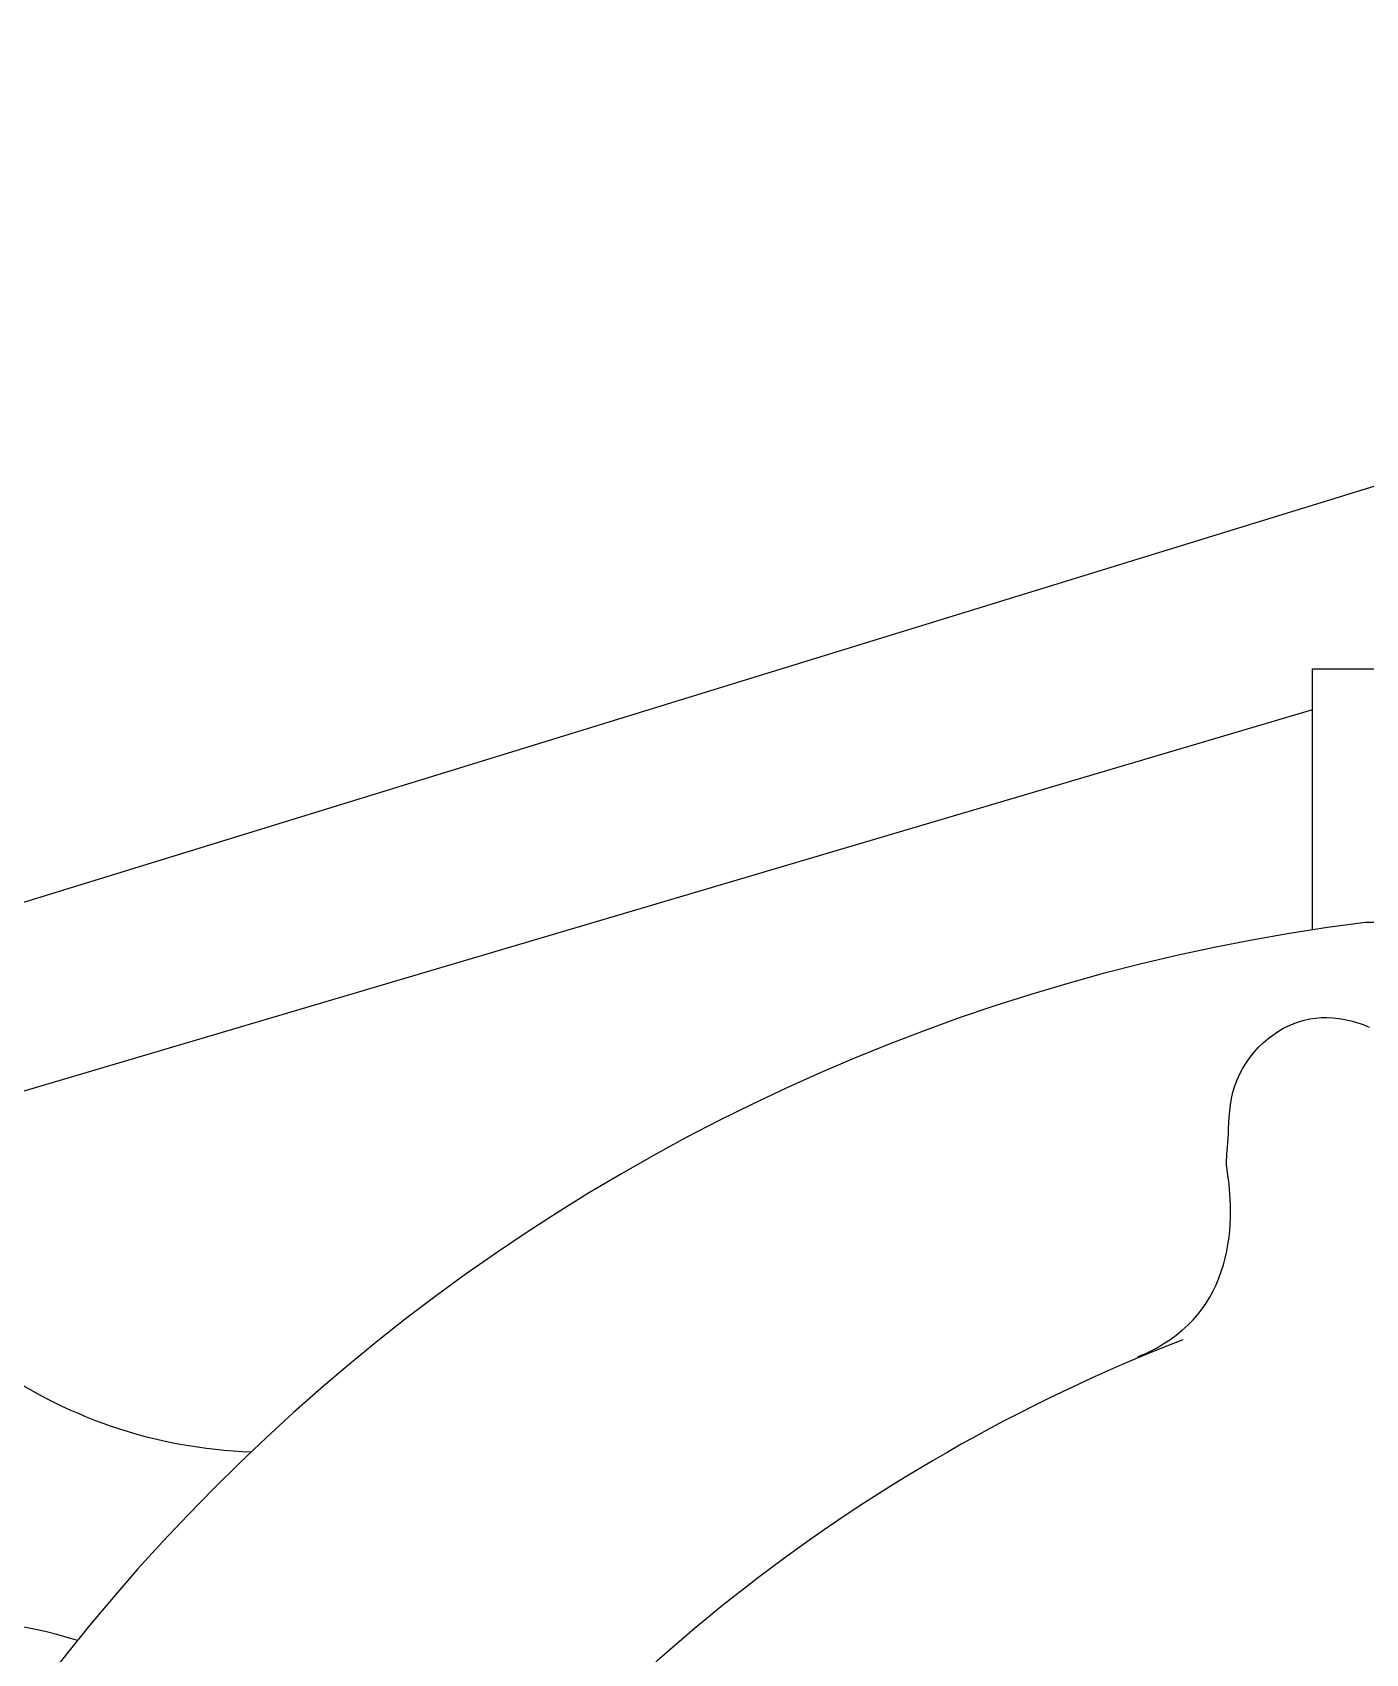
# Model space of a CAD drawing. Header units: millimetres. Extents: x -3204.52 to -3202.33, y 1775.89 to 1776.94.
# Drawn here: x -3203.7946 to -3203.744, y 1776.1927 to 1776.2542 of the extents above; entities that cross this region are included whole.
import ezdxf

# ---------------------------------------------------------------- set-up
doc = ezdxf.new("R2010")
doc.units = ezdxf.units.MM
doc.header["$LTSCALE"] = 10
doc.layers.add('Veículos', color=2, linetype='Continuous')

msp = doc.modelspace()

# ---------------------------------------------------------------- linework, layer by layer
at = {"layer": 'Veículos'}
for p, q in [((-3203.687777992262, 1776.254207603621), (-3203.81362044958, 1776.21545927044)), ((-3203.746039050472, 1776.230080213209), (-3203.723078881519, 1776.230080213209)), ((-3203.746039050472, 1776.220176008701), (-3203.746039050472, 1776.230080213209)), ((-3203.746764665261, 1776.216616075684), (-3203.74655954534, 1776.216689378768)), ((-3203.74655954534, 1776.216689378768), (-3203.746350758186, 1776.216749187492)), ((-3203.746350758186, 1776.216749187492), (-3203.746138569921, 1776.216795504865)), ((-3203.746138569921, 1776.216795504865), (-3203.745923213434, 1776.216828202081)), ((-3203.745923213434, 1776.216828202081), (-3203.745704913308, 1776.21684711738)), ((-3203.745704913308, 1776.21684711738), (-3203.745483894124, 1776.216852089003)), ((-3203.745483894124, 1776.216852089003), (-3203.745260380466, 1776.216842955189)), ((-3203.745260380466, 1776.216842955189), (-3203.745034596916, 1776.216819554181)), ((-3203.745034596916, 1776.216819554181), (-3203.744806768055, 1776.216781724217)), ((-3203.744806768055, 1776.216781724217), (-3203.744577118467, 1776.216729303539)), ((-3203.744577118467, 1776.216729303539), (-3203.744346165925, 1776.216662198167)), ((-3203.744346165925, 1776.216662198167), (-3203.744115600973, 1776.216580585249)), ((-3203.747903005021, 1776.215890861803), (-3203.747725651455, 1776.216045886231)), ((-3203.747725651455, 1776.216045886231), (-3203.747542984095, 1776.216187200531)), ((-3203.747542984095, 1776.216187200531), (-3203.747355277369, 1776.216314840665)), ((-3203.747355277369, 1776.216314840665), (-3203.747162805703, 1776.216428842594)), ((-3203.747162805703, 1776.216428842594), (-3203.746965843525, 1776.21652924228)), ((-3203.746965843525, 1776.21652924228), (-3203.746764665261, 1776.216616075684)), ((-3203.744115600973, 1776.216580585249), (-3203.743887407344, 1776.216484709712)), ((-3203.748394336146, 1776.215348532291), (-3203.748238864905, 1776.215541128097)), ((-3203.748238864905, 1776.215541128097), (-3203.748074544347, 1776.215722289958)), ((-3203.748074544347, 1776.215722289958), (-3203.747903005021, 1776.215890861803)), ((-3203.748791348494, 1776.214713701936), (-3203.748672208489, 1776.214933663138)), ((-3203.748672208489, 1776.214933663138), (-3203.748539327523, 1776.215145658614)), ((-3203.748539327523, 1776.215145658614), (-3203.748394336146, 1776.215348532291)), ((-3203.749050711909, 1776.2140178133), (-3203.748981883434, 1776.214254506641)), ((-3203.748981883434, 1776.214254506641), (-3203.748895116992, 1776.214486931079)), ((-3203.748895116992, 1776.214486931079), (-3203.748791348494, 1776.214713701936)), ((-3203.74914262013, 1776.213541044938), (-3203.749103445051, 1776.213779150162)), ((-3203.749103445051, 1776.213779150162), (-3203.749050711909, 1776.2140178133)), ((-3203.749204169686, 1776.212855353867), (-3203.749190445177, 1776.213076619079)), ((-3203.749190445177, 1776.213076619079), (-3203.749170774415, 1776.21330602534)), ((-3203.749170774415, 1776.21330602534), (-3203.74914262013, 1776.213541044938)), ((-3203.749234488989, 1776.212265093864), (-3203.749223929025, 1776.212447357436)), ((-3203.749223929025, 1776.212447357436), (-3203.749214485212, 1776.212644757415)), ((-3203.749214485212, 1776.212644757415), (-3203.749204169686, 1776.212855353867)), ((-3203.749278201046, 1776.211673302511), (-3203.749268570538, 1776.2118026588)), ((-3203.749268570538, 1776.2118026588), (-3203.749257568913, 1776.211943743491)), ((-3203.749257568913, 1776.211943743491), (-3203.749245955341, 1776.212097555531)), ((-3203.749245955341, 1776.212097555531), (-3203.749234488989, 1776.212265093864)), ((-3203.749291274187, 1776.211345614611), (-3203.749290312039, 1776.211445779362)), ((-3203.749288056368, 1776.211252723924), (-3203.749291274187, 1776.211345614611)), ((-3203.749290312039, 1776.211445779362), (-3203.749285701269, 1776.21155467568)), ((-3203.749281038531, 1776.21116381557), (-3203.749288056368, 1776.211252723924)), ((-3203.749285701269, 1776.21155467568), (-3203.749278201046, 1776.211673302511)), ((-3203.749270828448, 1776.211075139256), (-3203.749281038531, 1776.21116381557)), ((-3203.749258033889, 1776.210982944692), (-3203.749270828448, 1776.211075139256)), ((-3203.749243262626, 1776.210883481589), (-3203.749258033889, 1776.210982944692)), ((-3203.749227122432, 1776.210772999655), (-3203.749243262626, 1776.210883481589)), ((-3203.749210221078, 1776.2106477486), (-3203.749227122432, 1776.210772999655)), ((-3203.749193166335, 1776.210503978133), (-3203.749210221078, 1776.2106477486)), ((-3203.749176657074, 1776.210338963361), (-3203.749193166335, 1776.210503978133)), ((-3203.749161756557, 1776.210154080978), (-3203.749176657074, 1776.210338963361)), ((-3203.749149619143, 1776.209951733076), (-3203.749161756557, 1776.210154080978)), ((-3203.749141399195, 1776.209734321747), (-3203.749149619143, 1776.209951733076)), ((-3203.749151787744, 1776.20901572811), (-3203.749141329135, 1776.209263917172)), ((-3203.749138251072, 1776.209504249082), (-3203.749141399195, 1776.209734321747)), ((-3203.749141329135, 1776.209263917172), (-3203.749138251072, 1776.209504249082)), ((-3203.749199303776, 1776.208505182721), (-3203.749170781261, 1776.208762083988)), ((-3203.749170781261, 1776.208762083988), (-3203.749151787744, 1776.20901572811)), ((-3203.749286187566, 1776.207986929451), (-3203.749237708297, 1776.208246405527)), ((-3203.749237708297, 1776.208246405527), (-3203.749199303776, 1776.208505182721)), ((-3203.749494001254, 1776.207216078351), (-3203.749414141305, 1776.20747058882)), ((-3203.749414141305, 1776.20747058882), (-3203.749344934322, 1776.207727931534)), ((-3203.749344934322, 1776.207727931534), (-3203.749286187566, 1776.207986929451)), ((-3203.749686451009, 1776.206720262324), (-3203.749584706909, 1776.206965577172)), ((-3203.749584706909, 1776.206965577172), (-3203.749494001254, 1776.207216078351)), ((-3203.750062724194, 1776.206022303831), (-3203.749924679673, 1776.206248447241)), ((-3203.749924679673, 1776.206248447241), (-3203.749799533066, 1776.206481129282)), ((-3203.749799533066, 1776.206481129282), (-3203.749686451009, 1776.206720262324)), ((-3203.750562578886, 1776.20538398165), (-3203.750380840436, 1776.205589983408)), ((-3203.750380840436, 1776.205589983408), (-3203.750214499993, 1776.205802786677)), ((-3203.750214499993, 1776.205802786677), (-3203.750062724194, 1776.206022303831)), ((-3203.751207030639, 1776.204808216992), (-3203.750975583264, 1776.20499273318)), ((-3203.750975583264, 1776.20499273318), (-3203.750760548707, 1776.205184869032)), ((-3203.750760548707, 1776.205184869032), (-3203.750562578886, 1776.20538398165)), ((-3203.751927978074, 1776.204331247308), (-3203.751691306373, 1776.204474054805)), ((-3203.751691306373, 1776.204474054805), (-3203.751448297785, 1776.20463418445)), ((-3203.751448297785, 1776.20463418445), (-3203.751207030639, 1776.204808216992)), ((-3203.752649729432, 1776.204001623829), (-3203.752519188568, 1776.204040950219)), ((-3203.752519188568, 1776.204040950219), (-3203.752349997501, 1776.204111275763)), ((-3203.752349997501, 1776.204111275763), (-3203.75215023456, 1776.20420918121)), ((-3203.75215023456, 1776.20420918121), (-3203.751927978074, 1776.204331247308))]:
    msp.add_line(p, q, dxfattribs=at)
for points in [[(-3203.746039050472, 1776.228518031995), (-3203.812168955829, 1776.208950349211)], [(-3203.725827723104, 1776.220458123108), (-3203.744020651392, 1776.220458123108)]]:
    msp.add_lwpolyline(points, dxfattribs=at)
for centre, radius, start, end in [((-3203.73468175521, 1776.146281191132), 0.07476250543714658, 97.17579913458441, 236.3132231039656), ((-3203.727077438581, 1776.143158747281), 0.06594595529457647, 111.2203145637611, 145.5964775557033), ((-3203.785664502927, 1776.21865413433), 0.01828125, 234.1358076655034, 268.0699802429463), ((-3203.798335471926, 1776.175779847619), 0.01828125, 72.60090684339511, 92.93539686829853)]:
    msp.add_arc(centre, radius, start, end, dxfattribs=at)

doc.saveas('drawing.dxf')
